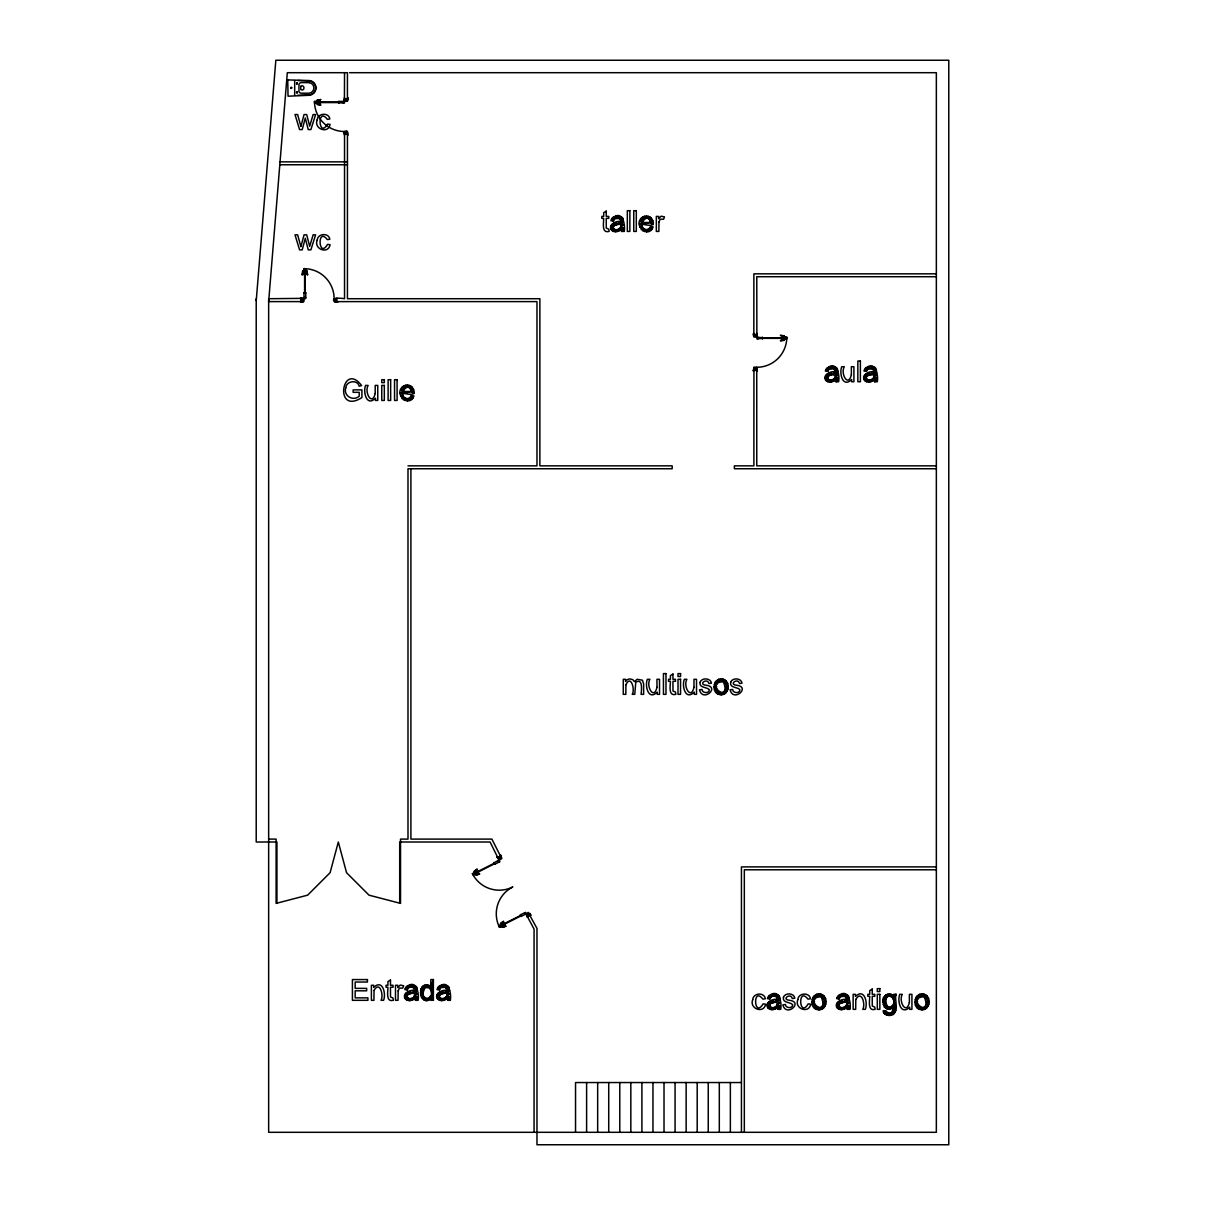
<?xml version="1.0" encoding="UTF-8"?>
<svg xmlns="http://www.w3.org/2000/svg" width="1205" height="1205" viewBox="0 0 1205 1205"><rect width="100%" height="100%" fill="white"/><g stroke="black" fill="none" stroke-linecap="round" stroke-linejoin="round"><path stroke-width="1.5" d="M300.919 302.214L300.166 301.612M411.327 395.601L413.074 397.981L410.649 397.002L411.658 399.518L409.76 397.966L409.73 400.467L408.661 398.509L407.35 400.783L407.365 398.704L409.76 397.966L411.327 395.601L413.963 395.933C409.007 408.706 392.574 393.282 403.585 386.022C407.154 383.943 412.291 385.48 413.571 389.607C417.186 397.771 404.157 392.679 400.196 393.071L402.967 391.505L411.357 391.505L414.038 392.92M650.534 226.57L652.267 228.95L649.841 227.971L650.851 230.486L648.953 228.935L648.938 231.435L647.868 229.492L646.558 231.752L646.573 229.673L648.953 228.935L650.534 226.57L653.155 226.901C648.215 239.675 631.782 224.251 642.777 216.99C646.362 214.927 651.498 216.463 652.764 220.59C656.379 228.739 643.365 223.663 639.403 224.04L642.16 222.488L650.564 222.488L653.246 223.889M344.54 135.216L344.54 133.409M348.034 97.56L347.447 99.066M757.327 334.086L756.785 333.273M414.761 990.359L414.038 987.919L411.146 987.046L408.495 987.678L407.23 989.908L404.744 989.576C413.782 976.773 419.777 990.435 418.12 1000.316L415.469 1000.316L414.339 996.249L414.761 990.359L417.322 990.63C415.333 994.968 408.164 991.76 407.019 996.279C407.441 999.864 413.195 999.02 414.339 996.249L417.367 996.912C402.108 1008.947 399.744 987.046 417.322 990.63L414.761 990.118L417.292 989.185L414.686 989.185L417.186 988.281L414.445 988.446L416.403 986.549L414.038 987.919L414.64 985.404L412.833 987.272L411.507 984.952L411.146 987.046L409.685 985.088L409.595 987.211L408.103 985.479L408.495 987.678L406.808 986.127L407.757 988.552L405.181 988.13L407.23 989.908M446.95 993.703L446.889 989.185L445.037 987.272L440.714 987.678L439.448 989.908L436.948 989.576C445.986 976.773 451.98 990.435 450.339 1000.316L447.688 1000.316L446.95 993.703L449.525 994.02L446.859 995.179L449.57 996.912C434.327 1008.947 431.947 987.046 449.525 990.63C447.552 994.968 440.367 991.76 439.223 996.279C439.644 999.864 445.398 999.02 446.543 996.249L449.57 996.912M620.861 224.823L620.801 220.289L618.948 218.376L614.61 218.798L613.36 221.027L610.86 220.696C619.897 207.878 625.892 221.554 624.25 231.42L621.584 231.42L620.861 224.823L623.437 225.124L620.756 226.299L623.482 228.031C608.224 240.066 605.859 218.165 623.437 221.735C621.449 226.088 614.279 222.88 613.134 227.399C613.556 230.983 619.31 230.14 620.455 227.368L623.482 228.031M777.376 999.397L776.668 996.972L773.776 996.098L771.125 996.731L769.859 998.96L767.359 998.629C776.397 985.811 782.391 999.487 780.75 1009.353L778.099 1009.353L776.954 1005.301L777.376 999.397L779.951 999.668C777.963 1004.021 770.778 1000.813 769.634 1005.332C770.07 1008.916 775.809 1008.073 776.954 1005.301L779.981 1005.964C764.738 1017.999 762.358 996.098 779.951 999.668L777.391 999.156L779.906 998.237L777.3 998.222L779.816 997.318L777.059 997.499L779.033 995.586L776.668 996.972L777.255 994.456L775.448 996.309L774.137 994.005L773.776 996.098L772.315 994.125L772.209 996.264L770.733 994.532L771.125 996.731L769.438 995.179L770.387 997.604L767.811 997.183L769.859 998.96M835.276 375.132L835.216 370.613L833.363 368.7L829.025 369.122L827.76 371.351L825.274 371.019C834.312 358.201 840.307 371.863 838.65 381.744L835.999 381.744L835.276 375.132L837.852 375.448L835.17 376.623L837.897 378.34C822.638 390.39 820.274 368.474 837.852 372.059C835.863 376.397 828.694 373.204 827.549 377.707C827.971 381.307 833.724 380.464 834.869 377.677L837.897 378.34M846.618 1002.756L846.543 998.222L844.69 996.309L840.367 996.731L839.102 998.96L836.601 998.629C845.639 985.811 851.634 999.487 849.992 1009.353L847.341 1009.353L846.618 1002.756L849.194 1003.057L846.513 1004.232L849.224 1005.964C833.981 1017.999 831.601 996.098 849.194 999.668C847.205 1004.021 840.021 1000.813 838.876 1005.332C839.298 1008.916 845.051 1008.073 846.196 1005.301L849.224 1005.964M873.911 375.132L873.851 370.613L871.998 368.7L867.675 369.122L866.41 371.351L863.91 371.019C872.947 358.201 878.942 371.863 877.3 381.744L874.649 381.744L873.911 375.132L876.487 375.448L873.821 376.623L876.532 378.34C861.289 390.39 858.909 368.474 876.487 372.059C874.514 376.397 867.329 373.204 866.184 377.707C866.606 381.307 872.36 380.464 873.505 377.677L876.532 378.34M347.447 100.828L347.959 98.524M753.487 336.09L753.336 334.252M429.884 988.492L429.116 985.524C415.469 980.84 420.078 1008.585 431.029 998.418L433.378 979.575L430.833 979.575L430.772 990.344L433.378 1000.316L431.029 1000.316L429.899 997.198L430.772 995.466L433.378 1000.316L433.378 979.575L429.884 988.492L430.772 990.344L433.378 979.575M527.263 916.779L526.54 914.957M530.803 914.987L529.763 913.345M414.023 393.598L411.357 391.505C408.224 379.259 396.249 397.273 407.365 398.704M653.231 224.567L650.564 222.488C647.431 210.242 635.457 228.242 646.573 229.673M344.54 101.446L344.419 103.103L338.259 102.696M780.524 337.762L786.805 337.219L786.684 338.876L780.524 338.349M256.243 300.602L275.84 60.25L948.787 60.25L948.787 1144.75L536.978 1144.75L536.978 928.407L528.167 912.366L526.088 914.143L534.071 929.1L534.071 1132.308M433.378 1000.316L429.07 997.951L429.914 999.653L428.121 998.403L428.513 1000.391L427.067 998.553L426.826 1000.647L426.013 998.403L425.094 1000.391L425.049 997.921L423.512 999.653L424.19 997.122L421.178 996.897L423.286 995.33L420.56 994.984L422.985 992.815L424.943 987.663L429.025 987.693L430.833 987.015L430.065 986.172L429.116 985.524L428.046 987.211L427.971 985.088L426.947 987.046L426.69 984.952L425.877 987.211L424.928 985.193L424.943 987.663L423.347 985.931L424.115 988.446L421.102 988.733L423.256 990.224L420.545 990.661L422.985 992.815C422.127 996.671 426.992 1000.692 429.899 997.198M499.171 860.084L499.879 861.65L494.833 864.196L493.945 862.554L493.884 863.428M757.237 334.252L757.086 336.09M344.133 133.891L344.193 132.445M753.833 370.387L753.245 370.989L753.833 367.992M344.193 100.316L344.494 97.5M347.447 131.932L348.034 135.201M724.25 682.512L724.732 679.876C715.077 674.348 709.384 691.67 719.144 694.442C727.639 697.002 731.495 684.033 724.732 679.876L723.346 681.714C702.575 682.768 732.61 705.753 723.346 681.714L723.045 679.198L722.292 681.232L721.117 678.972L719.912 681.232L718.542 679.394L718.858 681.714L716.388 680.644L717.954 682.512L715.107 682.226L717.005 684.304L714.324 684.274L716.689 686.82L714.068 686.82L717.005 689.35L714.55 690.179L717.954 691.143L717.442 693.764L718.858 691.941L719.144 694.442L719.912 692.423L721.117 694.667L722.307 692.423L723 694.442L723.346 691.941L724.732 693.749L724.25 691.143L727.263 691.173L725.199 689.32L727.925 689.2L725.515 686.745L728.136 686.609L725.199 684.289L727.639 683.416L724.25 682.512L726.178 681.006M822.111 997.529L822.593 994.893C812.938 989.365 807.245 1006.687 817.005 1009.474C825.5 1012.034 829.356 999.05 822.593 994.893L821.208 996.731C800.451 997.8 830.471 1020.786 821.208 996.731L820.906 994.215L820.153 996.264L818.978 994.005L817.773 996.264L816.403 994.411L816.719 996.731L814.249 995.661L815.815 997.529L812.968 997.243L814.866 999.322L812.185 999.307L814.565 1001.852L811.929 1001.837L814.866 1004.367L812.426 1005.196L815.815 1006.175L815.303 1008.796L816.719 1006.973L817.005 1009.474L817.773 1007.44L818.978 1009.685L820.168 1007.44L820.861 1009.459L821.208 1006.958L822.593 1008.766L822.126 1006.16L825.124 1006.19L823.06 1004.337L825.787 1004.217L823.377 1001.762L825.997 1001.626L823.06 999.307L825.515 998.448L822.111 997.529L824.039 996.023M925.169 997.529L925.651 994.893C915.981 989.365 910.287 1006.687 920.063 1009.474C928.558 1012.034 932.414 999.05 925.651 994.893L924.25 996.731C903.494 997.8 933.514 1020.786 924.25 996.731L923.964 994.215L923.211 996.264L922.021 994.005L920.831 996.264L919.445 994.411L919.777 996.731L917.306 995.661L918.858 997.529L916.011 997.243L917.924 999.322L915.243 999.307L917.608 1001.852L914.987 1001.837L917.924 1004.367L915.469 1005.196L918.858 1006.175L918.361 1008.796L919.777 1006.973L920.063 1009.474L920.831 1007.44L922.021 1009.685L923.211 1007.44L923.919 1009.459L924.265 1006.958L925.651 1008.766L925.169 1006.16L928.181 1006.19L926.118 1004.337L928.829 1004.217L926.419 1001.762L929.055 1001.626L926.103 999.307L928.558 998.448L925.169 997.529L927.082 996.023M412.833 987.272L413.255 985.057M439.448 989.908L437.4 988.13L439.961 988.552L439.012 986.127L440.714 987.678L440.307 985.479L441.798 987.211L441.904 985.088L443.35 987.046L443.726 984.952L445.037 987.272L445.458 985.057M613.36 221.027L611.312 219.25L613.872 219.672L612.923 217.246L614.61 218.798L614.219 216.599L615.71 218.331L615.8 216.192L617.261 218.165L617.623 216.072L618.948 218.376L619.37 216.177M827.76 371.351L825.711 369.574L828.287 369.98L827.338 367.555L829.025 369.122L828.633 366.907L830.125 368.64L830.215 366.516L831.676 368.489L832.037 366.38L833.363 368.7L833.785 366.501M866.41 371.351L864.362 369.574L866.922 369.98L865.973 367.555L867.675 369.122L867.269 366.907L868.76 368.64L868.865 366.516L870.311 368.489L870.688 366.38L871.998 368.7L872.42 366.501M775.448 996.309L775.884 994.11M839.102 998.96L837.053 997.183L839.629 997.604L838.68 995.179L840.367 996.731L839.975 994.532L841.452 996.264L841.557 994.125L843.018 996.098L843.38 994.005L844.69 996.309L845.112 994.11M290.661 87.905L291.655 87.905M296.535 83.341L297.319 83.341M296.505 92.318L297.349 92.318M320.229 101.356L320.756 101.973M338.771 103.238L338.756 101.446L347.417 101.295L347.447 72.692L287.317 72.692L268.655 301.612L303.916 301.596L304.067 292.935M303.946 298.343L268.655 298.719L268.655 1132.308L936.345 1132.308L936.345 72.692L349.525 72.692M344.419 101.431L344.54 72.692M620.876 221.464L623.437 221.735L620.876 221.223L623.407 220.304L620.801 220.289L623.316 219.385L620.56 219.566L622.518 217.653L620.153 219.039L620.756 216.523L618.948 218.376M446.965 990.359L449.525 990.63L446.965 990.118L449.495 989.185L446.889 989.185L449.405 988.281L446.648 988.446L448.606 986.549L446.257 987.919L446.844 985.404L445.037 987.272M835.291 371.788L837.852 372.059L835.291 371.547L837.821 370.628L835.216 370.613L837.716 369.709L834.975 369.875L836.933 367.977L834.568 369.348L835.17 366.832L833.363 368.7M873.926 371.788L876.487 372.059L873.926 371.547L876.457 370.628L873.851 370.613L876.366 369.709L873.61 369.875L875.568 367.977L873.218 369.348L873.806 366.832L871.998 368.7M846.618 999.397L849.194 999.668L846.633 999.156L849.148 998.237L846.543 998.222L849.058 997.318L846.302 997.499L848.275 995.586L845.91 996.972L846.497 994.456L844.69 996.309M407.998 465.853L536.978 465.853L536.978 301.612L334.192 301.612C330.607 297.123 341.904 298.177 344.54 298.719L344.54 131.511L346.528 130.773L347.447 131.571L347.447 298.719L539.87 298.719L539.87 465.853L672.179 465.853L672.179 468.745L407.998 468.745L407.998 839.102L400.527 839.102L400.527 903.389L369.016 895.164L346.543 872.691L338.319 842.009L330.095 872.691L307.637 895.164L276.111 903.389L276.111 839.102L268.655 839.102M895.993 994.336L893.297 999.246L892.378 997.499L895.993 994.336C892.8 998.779 895.586 1019.897 885.735 1010.95L883.25 1010.588C882.979 1014.746 888.01 1016.041 891.278 1015.228C899.774 1012.486 894.366 1000.436 895.993 994.336L893.628 994.336L893.297 999.246L895.993 1007.32L893.357 1009.459L895.812 1010.302L893.206 1010.664L895.27 1012.29L892.724 1011.793L894.351 1013.601L891.911 1012.637L893.01 1014.595L890.751 1013.164L889.2 1015.438L887.708 1013.164L886.76 1015.137L886.594 1012.637L884.847 1014.233L886.021 1011.944L883.401 1012.08L885.735 1010.95M500.406 855.972L500.678 855.158M500.617 855.068L500.678 856.514L497.273 857.508M500.949 857.041L500.934 855.821M527.413 917.276L527.685 916.448M892.423 1005.904L893.402 1007.395L891.564 1006.657L892.197 1008.495L890.585 1007.109L890.811 1009.142L889.486 1007.26L889.245 1009.353L888.371 1007.109L887.332 1009.112L887.392 1006.657L885.735 1008.359L886.534 1005.904L884.44 1007.124L882.738 1001.762L885.374 1001.581L882.934 999.698L885.66 999.201L883.521 997.8L886.549 997.484L885.78 994.984L887.407 996.716L887.392 994.246L888.356 996.249L889.245 994.005L889.441 996.098L890.917 994.23L890.525 996.249L892.378 994.953L891.504 996.716L893.628 996.143C889.636 991.082 881.804 995.902 882.738 1001.762L885.66 1004.142L884.44 1007.124L887.332 1009.112L895.993 1007.32L893.312 1004.172C885.976 1015.951 881.638 990.329 892.378 997.499M621.584 231.42L623.844 230.547L621.268 230.577L623.603 229.628L619.762 228.363L619.686 230.592L618.768 229.131L618.346 231.27L617.547 229.613L616.99 231.631L616.162 229.763L615.544 231.752L614.851 229.598L613.36 231.45L613.902 229.086L611.748 230.547L613.481 228.604L611.01 229.673L613.225 228.031L610.558 228.649L613.134 227.399L610.543 226.404L613.225 226.766L610.92 225.456L613.481 226.179L612.23 223.994L613.917 225.712L613.089 223.497L614.49 225.365L614.068 223.151L615.378 225.094L616.327 222.774L619.144 224.416L618.993 222.368L623.437 225.124M415.469 1000.316L417.728 999.427L415.153 999.457L417.487 998.508L413.646 997.243L413.571 999.487L412.652 998.011L412.231 1000.15L411.432 998.493L410.875 1000.527L410.046 998.659L409.429 1000.647L408.736 998.478L407.245 1000.346L407.787 997.981L405.633 999.442L407.35 997.484L404.88 998.553L407.094 996.927L404.443 997.529L407.019 996.279L404.428 995.3L407.109 995.646L404.805 994.336L407.365 995.074L406.115 992.875L407.802 994.592L406.974 992.393L408.375 994.246L407.938 992.046L409.248 993.974L410.212 991.655L413.029 993.297L412.878 991.248L417.322 994.02L414.64 995.179L417.367 996.912M447.688 1000.316L449.932 999.427L447.356 999.457L449.691 998.508L445.85 997.243L445.79 999.487L444.871 998.011L444.449 1000.15L443.636 998.493L443.094 1000.527L442.25 998.659L441.648 1000.647L440.94 998.478L439.448 1000.346L439.991 997.981L437.837 999.442L439.569 997.484L437.099 998.553L439.313 996.927L436.662 997.529L439.223 996.279L436.632 995.3L439.313 995.646L437.008 994.336L439.584 995.074L438.319 992.875L440.006 994.592L439.192 992.393L440.578 994.246L440.156 992.046L441.467 993.974L442.416 991.655L445.232 993.297L445.097 991.248L449.525 994.02M835.999 381.744L838.258 380.855L835.683 380.885L838.017 379.937L834.176 378.686L834.101 380.916L833.182 379.439L832.76 381.578L831.962 379.921L831.405 381.955L830.561 380.087L829.959 382.075L829.266 379.921L827.775 381.774L828.317 379.409L826.148 380.87L827.88 378.912L825.41 379.982L827.624 378.355L824.973 378.957L827.549 377.707L824.958 376.728L827.639 377.075L825.335 375.764L827.895 376.502L826.645 374.303L828.332 376.02L827.504 373.821L828.904 375.674L828.468 373.475L829.778 375.403L830.742 373.098L833.559 374.725L833.408 372.691L837.852 375.448M874.649 381.744L876.894 380.855L874.318 380.885L876.653 379.937L872.812 378.686L872.751 380.916L871.833 379.439L871.411 381.578L870.597 379.921L870.055 381.955L869.212 380.087L868.609 382.075L867.901 379.921L866.41 381.774L866.952 379.409L864.798 380.87L866.531 378.912L864.06 379.982L866.275 378.355L863.624 378.957L866.184 377.707L863.593 376.728L866.275 377.075L863.97 375.764L866.546 376.502L865.28 374.303L866.967 376.02L866.154 373.821L867.54 375.674L867.118 373.475L868.428 375.403L869.377 373.098L872.194 374.725L872.059 372.691L876.487 375.448M778.099 1009.353L780.343 1008.48L777.767 1008.495L780.102 1007.546L776.276 1006.296L776.201 1008.525L775.282 1007.064L774.86 1009.203L774.047 1007.546L773.505 1009.564L772.661 1007.696L772.059 1009.685L771.366 1007.531L769.859 1009.383L770.417 1007.019L768.248 1008.48L769.98 1006.537L767.51 1007.606L769.724 1005.964L767.073 1006.582L769.634 1005.332L767.043 1004.337L769.724 1004.699L767.419 1003.388L769.995 1004.111L768.745 1001.927L770.417 1003.645L769.603 1001.43L771.004 1003.298L770.567 1001.084L771.878 1003.027L772.827 1000.707L775.643 1002.349L775.508 1000.301L779.951 1003.057L777.27 1004.232L779.981 1005.964M847.341 1009.353L849.585 1008.48L847.01 1008.495L849.344 1007.546L845.518 1006.296L845.443 1008.525L844.524 1007.064L844.102 1009.203L843.289 1007.546L842.747 1009.564L841.903 1007.696L841.301 1009.685L840.608 1007.531L839.102 1009.383L839.659 1007.019L837.49 1008.48L839.222 1006.537L836.752 1007.606L838.966 1005.964L836.315 1006.582L838.876 1005.332L836.285 1004.337L838.966 1004.699L836.662 1003.388L839.237 1004.111L837.987 1001.927L839.659 1003.645L838.846 1001.43L840.247 1003.298L839.81 1001.084L841.12 1003.027L842.069 1000.707L844.886 1002.349L844.75 1000.301L849.194 1003.057M291.354 87.453L290.962 88.372L291.505 87.558M296.761 83.883L297.093 83.115M296.761 92.71L297.093 91.926M763.021 338.349L756.876 338.876L756.77 276.728L936.345 276.728M315.65 101.446L315.65 103.103M343.38 103.103L343.38 101.446M757.915 337.219L757.915 338.876M785.645 338.876L785.645 337.219M478.581 871.953L478.37 872.661M429.025 987.693L430.065 986.172M620.153 219.039L621.795 217.036M834.568 369.348L836.21 367.344M873.218 369.348L874.845 367.344M414.038 987.919L415.68 985.916M446.257 987.919L447.883 985.916M776.668 996.972L778.294 994.968M845.91 996.972L847.537 994.968M347.989 99.729L343.997 99.744M753.23 370.402L757.343 370.417M300.753 302.229L300.738 298.117M335.111 298.719L337.008 298.192M407.35 400.783L406.175 398.554L405.302 400.557L405.136 398.117L403.57 399.879L404.217 397.379L402.124 398.75L403.238 395.782L400.678 396.325L402.816 393.598L411.357 391.505L413.571 389.607L411.026 389.848L412.14 387.136L410.393 388.658L410.739 386.007L409.504 387.829L409.098 385.314L408.45 387.347L407.215 385.088L407.23 387.182L405.272 385.329L405.618 387.468L403.585 386.022L404.293 388.356L402.154 387.182L403.359 389.727L400.678 389.697L402.967 391.505M646.558 231.752L645.383 229.522L644.509 231.541L644.329 229.086L642.762 230.863L643.425 228.363L641.331 229.733L642.446 226.751L639.885 227.293L642.024 224.567L650.564 222.488L652.764 220.59L650.233 220.816L651.333 218.12L649.6 219.626L649.947 216.975L648.697 218.813L648.305 216.298L647.657 218.316L646.407 216.072L646.437 218.15L644.464 216.298L644.826 218.451L642.777 216.99L643.485 219.325L641.346 218.15L642.566 220.711L639.885 220.681L642.16 222.488M716.011 692.649L717.954 691.143M813.872 1007.666L815.815 1006.175M916.93 1007.666L918.858 1006.175M301.039 298.207L302.937 298.373M336.285 301.612L337.822 302.214M304.594 292.438C302.063 293.237 307.727 293.086 305.196 292.438M297.695 95.27L309.384 94.864A6.989 6.989 0 0 0 309.384 80.961L297.695 80.554M422.187 998.463L424.19 997.122M883.943 1013.3L886.021 1011.944M335.065 301.973L336.767 302.154M474.092 871.336L477.3 869.061L474.634 871.064M498.795 859.195L501.385 857.9M477.481 871.095L478.325 872.541L473.279 875.086L472.405 873.655L478.264 871.305M494.095 862.72L501.762 858.683L491.896 839.102L410.905 839.102L410.905 468.745M477.813 871.531L494.336 863.202M478.084 872.074L494.607 863.729M476.035 875.161L479.756 873.941L476.562 874.89M500.452 923.542L503.66 921.268L500.979 923.271M503.916 923.256L498.87 925.802L499.503 927.338L504.669 924.747L503.871 923.045L504.609 923.497M504.157 923.723L520.681 915.393M504.428 924.265L520.952 915.921M504.624 924.868L504.865 924.039M521.313 916.433L520.5 916.146M526.811 914.716L529.884 913.511M502.38 927.368L506.115 926.133L502.922 927.097M527.534 916.146L530.998 915.228M528.076 917.336L527.233 916.869M300.994 302.154L302.937 301.973M620.56 219.566L623 218.436M834.975 369.875L837.415 368.745M873.61 369.875L876.05 368.745M414.445 988.446L416.885 987.317M446.648 988.446L449.088 987.317M777.059 997.499L779.499 996.369M846.302 997.499L848.742 996.369M304.067 269.815L305.724 269.815M305.724 297.545L304.067 297.545M290.691 88.101L291.61 87.724M320.756 102.696L320.259 101.446L314.475 101.446L314.61 103.103L320.244 103.238M883.175 1004.669L885.66 1004.142M338.786 101.356L338.259 101.973M305.799 292.966L305.724 298.584L304.067 298.719M494.216 864.075L494.969 864.226M610.408 227.459L613.134 227.399M824.823 377.783L827.549 377.707M863.473 377.783L866.184 377.707M404.293 996.354L407.019 996.279M436.511 996.354L439.223 996.279M766.922 1005.392L769.634 1005.332M836.165 1005.392L838.876 1005.332M344.54 98.81L347.447 98.81M317.036 100.12L320.922 99.548L317.623 100.12M320.259 101.973L338.756 101.973M320.259 102.576L338.756 102.576M317.036 104.413L320.922 105.001L317.623 104.413M344.54 132.339L347.447 132.339M344.54 133.951L347.447 133.951M280.042 161.862L347.447 161.862M279.801 164.754L347.447 164.754M304.067 270.809L303.69 272.179M305.724 270.809L306.1 272.179M303.69 271.005L302.455 271.2L303.163 271.803M306.1 271.005L307.32 271.2L306.612 271.803M304.067 272.179L303.163 271.005M305.724 272.179L306.612 271.005M936.345 273.836L753.878 273.836L753.833 336.963L763.021 337.762M304.594 274.936C302.003 274.168 307.772 274.122 305.196 274.936M301.416 299.126L301.416 301.205M336.572 299.126L336.572 301.205M753.788 333.273L753.245 334.086M753.833 334.583L756.74 334.583M783.657 335.909L780.373 335.321L784.259 335.909M753.833 336.195L756.74 336.195M783.476 336.331L784.636 337.219M784.636 336.843L783.28 337.219M762.524 337.762L781.021 337.762M762.524 338.349L781.021 338.349M784.636 339.253L783.28 338.876M783.476 339.78L784.636 338.876M783.657 340.202L780.373 340.774L784.259 340.202M753.833 368.112L757.101 368.369L757.343 370.989L756.74 370.417M936.345 465.853L756.77 465.853L756.74 367.284L753.938 367.148L753.878 465.853L734.387 465.853L734.387 468.745L936.345 468.745M936.345 866.892L741.437 866.892L741.437 1132.308M936.345 869.784L744.329 869.784L744.329 1132.308M420.349 992.815L422.985 992.815M741.437 1082.542L575.538 1082.542L575.538 1132.308M304.067 274.424L304.067 268.655L305.724 268.775L305.724 274.424M777.376 1002.756L779.951 1003.057M414.746 993.703L417.322 994.02M496.987 856.966L497.801 857.237M497.469 857.689L498.343 858.306M498.885 859.391L497.891 858.216M290.691 87.724L291.61 88.101M297.319 92.484L296.535 92.152L297.228 92.619M884.47 996.189L886.549 997.484M650.564 222.488L653.246 224.175M411.357 391.505L414.038 393.192M422.036 987.121L424.115 988.446M724.25 691.143L726.193 692.649M925.169 1006.16L927.112 1007.666M822.126 1006.16L824.069 1007.666M864.557 374.951L866.546 376.502M825.907 374.951L827.895 376.502M611.492 224.627L613.481 226.179M837.249 1002.56L839.237 1004.111M768.007 1002.56L769.995 1004.111M437.596 993.507L439.584 995.074M405.377 993.507L407.365 995.074M865.024 368.429L866.922 369.98M826.389 368.429L828.287 369.98M611.974 218.105L613.872 219.672M837.716 996.038L839.629 997.604M768.474 996.038L770.387 997.604M438.063 987L439.961 988.552M405.859 987L407.757 988.552M498.207 860.641L498.96 862.117M524.552 912.848L525.305 914.324M474.198 874.619L473.46 873.128M500.557 926.826L499.804 925.335M501.611 857.794L501.129 856.574M500.286 856.635L498.433 857.568M529.763 915.032L527.911 915.966M499.081 860.204L490.104 842.009L399.699 842.009L399.699 903.389M520.53 914.881L520.229 915.619M475.553 872.074L474.348 872.691M476.306 873.55L475.086 874.167M501.913 924.28L500.693 924.883M502.651 925.756L501.446 926.374M475.222 871.817L474.348 872.269M476.306 873.971L475.433 874.408M501.566 924.024L500.693 924.461M502.651 926.178L501.777 926.615M474.83 871.441L474.288 871.712M476.382 874.514L475.839 874.785M501.175 923.648L500.632 923.919M502.726 926.72L502.199 926.991M296.761 83.115L297.093 83.883M296.761 91.926L297.093 92.71M290.962 87.453L291.354 88.372M890.751 1013.164L891.278 1015.228M756.725 367.239L756.74 367.284A30.065 30.065 0 0 0 786.805 337.219M869.377 373.098L869.769 375.162M830.742 373.098L831.134 375.162M842.069 1000.707L842.461 1002.786M772.827 1000.707L773.218 1002.786M616.327 222.774L616.719 224.853M442.416 991.655L442.807 993.733M410.212 991.655L410.604 993.733M868.052 373.279L868.428 375.403M829.417 373.279L829.778 375.403M840.759 1000.888L841.12 1003.027M771.516 1000.888L771.878 1003.027M615.002 222.955L615.378 225.094M441.09 991.851L441.467 993.974M408.887 991.851L409.248 993.974M889.185 1013.345L889.2 1015.438M922.021 994.005L922.021 996.098M922.021 1007.606L922.021 1009.685M818.978 994.005L818.978 996.098M818.978 1007.606L818.978 1009.685M784.259 336.331L783.657 335.608L783.476 336.843M784.259 339.78L783.657 340.488L783.476 339.253M781.126 337.129L781.126 338.966M762.419 337.129L762.419 338.966M756.333 334.583L754.255 334.583M756.333 369.739L754.255 369.739M730.366 1082.542L730.366 1132.308M721.117 678.972L721.117 681.081M721.117 692.589L721.117 694.667M719.31 1082.542L719.31 1132.308M708.254 1082.542L708.254 1132.308M697.198 1082.542L697.198 1132.308M686.142 1082.542L686.142 1132.308M675.071 1082.542L675.071 1132.308M664.015 1082.542L664.015 1132.308M652.959 1082.542L652.959 1132.308M641.904 1082.542L641.904 1132.308M630.833 1082.542L630.833 1132.308M619.777 1082.542L619.777 1132.308M608.721 1082.542L608.721 1132.308M597.665 1082.542L597.665 1132.308M586.609 1082.542L586.609 1132.308M347.025 98.81L344.961 98.81M347.025 133.951L344.961 133.951M336.572 298.719L336.572 301.612M334.96 298.719L334.96 301.612M318 101.446L316.644 101.446M318 103.103L316.644 103.103M317.804 101.069L316.84 101.069M317.804 103.479L316.84 103.479M307.034 271.2L307.621 275.086L307.034 271.803M305.196 274.424L305.196 292.935M304.594 274.424L304.594 292.935M303.042 298.719L303.042 301.612M302.741 271.2L302.154 275.086L302.741 271.803M296.927 83.085L296.927 83.928M296.927 91.896L296.927 92.74M294.683 80.554L294.683 95.27M291.158 87.408L291.158 88.417M276.939 903.389L276.939 842.009L256.213 842.009L256.213 298.719M344.54 131.511A30.065 30.065 0 0 1 314.475 101.446M472.405 873.655A30.065 30.065 0 0 0 512.803 886.955A30.065 30.065 0 0 0 499.503 927.338M304.067 268.655A30.065 30.065 0 0 1 334.131 298.719M625.922 684.741L625.817 694.336L623.271 694.336L623.271 679.304L625.546 679.304L625.546 681.428L626.374 680.433A5.272 5.272 0 0 1 630.095 678.972L632.836 679.665L634.342 681.608L637.204 679.274L642.431 680.207L643.636 684.018L643.636 694.336L641.09 694.336C641.422 691.022 643.214 677.617 635.788 682.241L634.749 694.336L632.203 694.336C635.336 689.516 630.727 674.047 625.922 684.741M375.207 393.463C372.164 406.642 364.061 392.348 368.128 385.419L365.582 385.419C362.901 391.881 366.531 407.139 375.478 398.237L375.478 400.452L377.752 400.452L377.752 385.419L375.207 385.419L375.207 393.463M656.966 687.347C653.923 700.527 645.82 686.232 649.887 679.304L647.341 679.304C644.66 685.765 648.29 701.024 657.237 692.122L657.237 694.336L659.512 694.336L659.512 679.304L656.966 679.304L656.966 687.347M693.975 687.347C690.947 700.527 682.828 686.232 686.895 679.304L684.35 679.304C681.668 685.765 685.299 701.024 694.246 692.122L694.246 694.336L696.52 694.336L696.52 679.304L693.975 679.304L693.975 687.347M851.363 374.755C848.32 387.935 840.216 373.64 844.283 366.712L841.738 366.712C839.057 373.173 842.687 388.432 851.634 379.53L851.634 381.744L853.908 381.744L853.908 366.712L851.363 366.712L851.363 374.755M909.383 1002.379C906.341 1015.559 898.237 1001.265 902.304 994.336L899.758 994.336C897.077 1000.783 900.707 1016.041 909.654 1007.139L909.654 1009.353L911.929 1009.353L911.929 994.336L909.383 994.336L909.383 1002.379M398.147 990.887L398.042 1000.316L395.496 1000.316L395.496 985.283L397.786 985.283L397.786 987.558L400.181 985.072L403.645 985.765L402.756 988.115L399.412 988.07L398.147 990.887M658.984 222.006L658.879 231.42L656.333 231.42L656.333 216.403L658.623 216.403L658.623 218.677L661.018 216.192L664.482 216.87L663.594 219.235L660.235 219.19L658.984 222.006M374.047 990.389L373.927 1000.316L371.381 1000.316L371.381 985.283L373.671 985.283L373.671 987.422C382.738 978.671 386.202 993.794 383.582 1000.316L381.036 1000.316C383.943 995.511 379.801 980.268 374.047 990.389M855.806 999.442L855.686 1009.353L853.14 1009.353L853.14 994.336L855.429 994.336L855.429 996.46C864.497 987.708 867.962 1002.846 865.341 1009.353L862.795 1009.353C865.702 1004.548 861.56 989.32 855.806 999.442M317.186 119.822C313.481 128.935 328.423 134.358 330.08 124.401L327.579 124.07C318.406 139.373 316.885 105.889 327.353 119.34L329.839 118.964C328.784 112.095 317.653 113.119 317.186 119.822M317.186 240.126C313.481 249.239 328.423 254.662 330.08 244.705L327.579 244.374C318.406 259.678 316.885 226.194 327.353 239.644L329.839 239.268C328.784 232.399 317.653 233.424 317.186 240.126M752.718 999.623C749.013 1008.736 763.955 1014.158 765.612 1004.187L763.111 1003.855C753.938 1019.159 752.417 985.69 762.886 999.141L765.371 998.749C764.316 991.896 753.185 992.92 752.718 999.623M797.815 999.623C794.095 1008.736 809.052 1014.158 810.694 1004.187L808.209 1003.855C799.036 1019.159 797.499 985.69 807.983 999.141L810.468 998.749C809.414 991.896 798.267 992.92 797.815 999.623M345.775 387.844C343.094 395.933 353.306 401.627 359.226 396.174L359.226 392.333L353.14 392.333L353.14 389.878L361.922 389.878L361.922 397.56C333.484 415.71 342.084 360.19 361.605 385.525L359.135 386.202C357.614 379.183 346.091 380.946 345.775 387.844M700.045 682.331C698.93 688.115 706.733 686.775 709.293 689.652C709.76 693.794 702.003 693.432 702.018 689.456L699.503 689.847C702.726 702.771 720.726 686.971 705.934 685.223C697.71 684.53 707.305 677.225 708.932 683.521L711.432 683.19C710.845 677.858 701.596 677.406 700.045 682.331M730.637 682.331C729.522 688.115 737.324 686.775 739.885 689.652C740.367 693.794 732.61 693.432 732.61 689.456L730.094 689.847C733.318 702.771 751.318 686.971 736.526 685.223C728.317 684.53 737.912 677.225 739.539 683.521L742.024 683.19C741.437 677.858 732.188 677.406 730.637 682.331M783.416 997.348C782.301 1003.132 790.103 1001.807 792.664 1004.669C793.131 1008.811 785.374 1008.449 785.389 1004.473L782.873 1004.865C786.097 1017.803 804.097 1002.003 789.305 1000.255C781.081 999.548 790.676 992.242 792.303 998.553L794.803 998.222C794.216 992.875 784.967 992.423 783.416 997.348M301.13 125.546L300.904 126.435L297.635 114.535L294.999 114.535L299.578 129.568L302.229 129.568L305.287 118L308.254 129.568L310.89 129.568L315.605 114.535L313.134 114.535L309.685 126.133L306.703 114.535L304.067 114.535L301.13 125.546M301.13 245.85L300.904 246.739L297.635 234.839L294.999 234.839L299.578 249.872L302.229 249.872L305.287 238.304L308.254 249.872L310.89 249.872L315.605 234.839L313.134 234.839L309.685 246.423L306.703 234.839L304.067 234.839L301.13 245.85M287.739 79.922L288.04 96.204L309.399 95.27A7.396 7.396 0 0 0 309.399 80.554L287.739 79.922M300.798 86.248L300.798 89.577L302.214 89.983A1.657 1.657 0 0 0 303.871 88.477A2.892 2.892 0 0 0 303.6 86.579A1.657 1.657 0 0 0 302.214 85.841L300.798 86.248M606.236 211.146L603.69 212.683L603.69 216.403L601.822 216.403L601.822 218.376L603.69 218.376C603.765 222.488 601.31 233.695 609.143 231.405L608.781 229.161L606.281 228.076L606.236 218.376L608.781 218.376L608.781 216.403L606.236 216.403L606.236 211.146M672.947 674.062L670.402 675.583L670.402 679.304L668.519 679.304L668.519 681.277L670.402 681.277C670.462 685.389 668.007 696.611 675.854 694.321L675.493 692.062L672.977 690.977L672.947 681.277L675.493 681.277L675.493 679.304L672.947 679.304L672.947 674.062M390.48 980.027L387.935 981.563L387.935 985.283L386.052 985.283L386.052 987.257L387.935 987.257C388.01 991.369 385.555 1002.59 393.387 1000.286L393.026 998.041L390.51 996.957L390.48 987.257L393.026 987.257L393.026 985.283L390.48 985.283L390.48 980.027M872.239 989.079L869.709 990.615L869.709 994.336L867.826 994.336L867.826 996.309L869.709 996.309C869.769 1000.421 867.314 1011.628 875.161 1009.338L874.785 1007.094L872.284 1006.009L872.239 996.309L874.785 996.309L874.785 994.336L872.239 994.336L872.239 989.079M520.485 914.806L521.193 916.403L526.344 913.797L525.485 912.381L520.424 914.836M309.293 82.618L301.325 82.618A2.485 2.485 0 0 0 298.961 84.365L298.961 91.46A2.485 2.485 0 0 0 301.325 93.192L309.293 93.192A5.332 5.332 0 0 0 309.293 82.618M629.869 210.694L627.323 210.694L627.323 231.42L629.869 231.42L629.869 210.694M636.3 210.694L633.755 210.694L633.755 231.42L636.3 231.42L636.3 210.694M860.385 361.003L857.84 361.003L857.84 381.744L860.385 381.744L860.385 361.003M384.32 379.711L381.774 379.711L381.774 382.648L384.32 382.648L384.32 379.711M390.661 379.711L388.115 379.711L388.115 400.452L390.661 400.452L390.661 379.711M397.093 379.711L394.547 379.711L394.547 400.452L397.093 400.452L397.093 379.711M384.32 385.419L381.774 385.419L381.774 400.452L384.32 400.452L384.32 385.419M665.988 673.595L663.443 673.595L663.443 694.336L665.988 694.336L665.988 673.595M680.554 673.595L678.008 673.595L678.008 676.517L680.554 676.517L680.554 673.595M680.554 679.304L678.008 679.304L678.008 694.336L680.554 694.336L680.554 679.304M367.435 979.575L352.417 979.575L352.417 1000.316L367.917 1000.316L367.917 997.861L355.174 997.861L355.174 990.811L366.666 990.811L366.666 988.371L355.174 988.371L355.174 982.03L367.435 982.03L367.435 979.575M879.846 988.627L877.3 988.627L877.3 991.549L879.846 991.549L879.846 988.627M879.846 994.336L877.3 994.336L877.3 1009.353L879.846 1009.353L879.846 994.336"/></g></svg>
